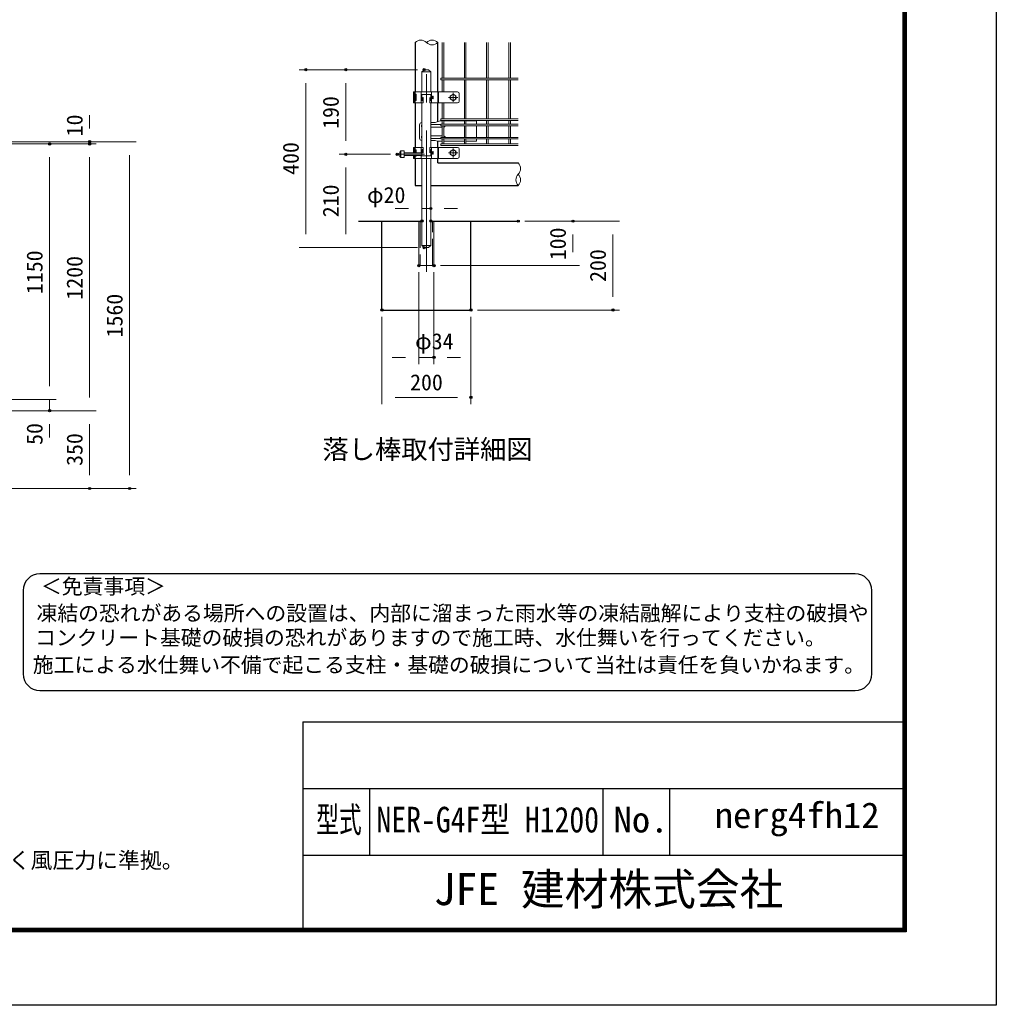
# Model space of a CAD drawing. Units: millimetres, scale not verified, with parts at other scales. Extents: x -6300 to 6300, y -4454 to 4456.
# Drawn here: x 1907 to 6300, y -4454 to -21 of the extents above; entities that cross this region are included whole.
import ezdxf
from ezdxf.enums import TextEntityAlignment as Align

# ---------------------------------------------------------------- set-up
doc = ezdxf.new("R2010")
doc.units = ezdxf.units.MM
doc.header["$LTSCALE"] = 20
doc.header["$PDMODE"] = 32
doc.header["$PDSIZE"] = 10
doc.linetypes.add('DASHED', pattern=[7.5, 6, -1.5])
doc.linetypes.add('USER1', pattern=[50.8, 31.75, -6.35, 6.35, -6.35])
for name, color, linetype, lineweight in [('0-0_D-STR3', 3, 'Continuous', 13), ('0-1_D-BMK', 2, 'USER1', 13), ('0-2_D-STR1', 1, 'Continuous', 25), ('0-3_D-STR4', 7, 'Continuous', 25), ('0-4_D-BGD', 7, 'Continuous', 25), ('0-6_D-STR-DIM', 7, 'Continuous', 13), ('0-8_Defpoints', 8, 'Continuous', 25), ('0-A_D-STR2', 7, 'Continuous', 13), ('0-B_D-TTL-TXT', 7, 'Continuous', 25), ('0-C_D-TTL', 7, 'Continuous', 25)]:
    doc.layers.add(name, color=color, linetype=linetype, lineweight=lineweight)
doc.styles.add('ＭＳ ゴシック', font='')
doc.styles.get('ＭＳ ゴシック').set_extended_font_data('MS Gothic')

msp = doc.modelspace()

# ---------------------------------------------------------------- linework, layer by layer
at = {"layer": '0-0_D-STR3'}
for p, q in [((3716.55, -256.12), (3726.55, -246.12)), ((3716.55, -345.41), (3716.55, -256.12)), ((3756.55, -256.12), (3716.55, -256.12)), ((3726.55, -246.12), (3746.55, -246.12)), ((3746.55, -246.12), (3756.55, -256.12)), ((3756.55, -345.41), (3756.55, -256.12)), ((3678.55, -345.41), (3876.55, -345.41)), ((3678.55, -345.41), (3678.55, -395.41)), ((3713.55, -345.41), (3713.55, -395.41)), ((3759.55, -345.41), (3759.55, -395.41)), ((3790.55, -345.41), (3790.55, -395.41)), ((3884.55, -353.41), (3884.55, -387.41)), ((3678.55, -395.41), (3721.55, -395.41)), ((3713.55, -357.41), (3759.55, -357.41)), ((3715.55, -357.41), (3715.55, -381.91)), ((3716.55, -383.91), (3716.55, -357.41)), ((3716.55, -595.41), (3716.55, -395.41)), ((3720.55, -371.91), (3720.55, -381.91)), ((3721.55, -371.91), (3721.55, -395.41)), ((3751.55, -371.91), (3751.55, -395.41)), ((3751.55, -395.41), (3876.55, -395.41)), ((3752.55, -371.91), (3752.55, -381.91)), ((3756.55, -383.91), (3756.55, -357.41)), ((3756.55, -595.41), (3756.55, -395.41)), ((3757.55, -357.41), (3757.55, -381.91)), ((3763.15, -366.41), (3763.15, -374.41)), ((3767.15, -374.41), (3767.15, -366.41)), ((3716.55, -484.01), (3715.58, -484.01)), ((3775.27, -484.01), (3756.55, -484.01)), ((3798.38, -476.01), (3775.27, -484.01)), ((3807.6, -476.01), (3798.38, -476.01)), ((3907.6, -475.95), (3813.91, -476.01)), ((3952.55, -476.01), (3913.91, -475.95)), ((3952.55, -476.01), (3962.55, -478.01)), ((3962.55, -478.01), (3962.55, -490.61)), ((3705.58, -494.01), (3705.58, -554.01)), ((3800.75, -492.01), (3756.55, -492.01)), ((3807.15, -504.01), (3756.55, -504.01)), ((3814.55, -504.01), (3814.35, -504.01)), ((3962.55, -497.81), (3962.55, -550.21)), ((3716.55, -564.01), (3715.58, -564.01)), ((3807.15, -544.01), (3756.55, -544.01)), ((3800.75, -556.01), (3756.55, -556.01)), ((3775.27, -564.01), (3756.55, -564.01)), ((3785.77, -567.65), (3775.27, -564.01)), ((3785.77, -567.65), (3807.15, -567.65)), ((3814.55, -544.01), (3814.35, -544.01)), ((3814.35, -567.65), (3907.15, -567.59)), ((3914.35, -567.59), (3960.55, -567.65)), ((3962.55, -557.41), (3962.55, -565.65)), ((3616.55, -616.12), (3621.55, -611.12)), ((3616.55, -636.12), (3616.55, -616.12)), ((3621.55, -641.12), (3621.55, -611.12)), ((3636.55, -611.12), (3621.55, -611.12)), ((3636.55, -641.12), (3636.55, -611.12)), ((3716.55, -620.12), (3636.55, -620.12)), ((3678.55, -620.12), (3678.55, -595.41)), ((3678.55, -595.41), (3721.55, -595.41)), ((3713.55, -620.12), (3713.55, -595.41)), ((3715.55, -620.12), (3715.55, -608.91)), ((3716.55, -633.41), (3716.55, -606.91)), ((3720.55, -618.91), (3720.55, -608.91)), ((3721.55, -618.91), (3721.55, -595.41)), ((3751.55, -595.41), (3876.55, -595.41)), ((3751.55, -618.91), (3751.55, -595.41)), ((3752.55, -618.91), (3752.55, -608.91)), ((3756.55, -633.41), (3756.55, -606.91)), ((3757.55, -633.41), (3757.55, -608.91)), ((3759.55, -645.41), (3759.55, -595.41)), ((3763.15, -624.41), (3763.15, -616.41)), ((3767.15, -616.41), (3767.15, -624.41)), ((3790.55, -645.41), (3790.55, -595.41)), ((3884.55, -637.41), (3884.55, -603.41)), ((3621.55, -641.12), (3616.55, -636.12)), ((3636.55, -641.12), (3621.55, -641.12)), ((3716.55, -632.12), (3636.55, -632.12)), ((3678.55, -645.41), (3678.55, -632.12)), ((3678.55, -645.41), (3876.55, -645.41)), ((3713.55, -645.41), (3713.55, -632.12)), ((3713.55, -633.41), (3759.55, -633.41)), ((3715.55, -633.41), (3715.55, -632.12)), ((3716.55, -1036.12), (3716.55, -645.41)), ((3756.55, -1036.12), (3756.55, -645.41)), ((3702.55, -927.01), (3702.55, -1127.01)), ((3770.55, -1127.01), (3770.55, -927.01)), ((3716.55, -1036.12), (3726.55, -1046.12)), ((3756.55, -1036.12), (3716.55, -1036.12)), ((3702.55, -1127.01), (3770.55, -1127.01))]:
    msp.add_line(p, q, dxfattribs=at)
at = {"layer": '0-0_D-STR3', "linetype": 'DASHED'}
for p, q in [((3681.75, -345.41), (3681.75, -395.41)), ((3685.75, -345.41), (3685.75, -395.41)), ((3787.35, -345.41), (3787.35, -395.41)), ((3681.75, -363.41), (3685.75, -363.41)), ((3681.75, -377.41), (3685.75, -377.41)), ((3685.75, -356.41), (3689.75, -356.41)), ((3685.75, -384.41), (3689.75, -384.41)), ((3689.75, -356.41), (3689.75, -384.41)), ((3681.75, -620.12), (3681.75, -595.41)), ((3681.75, -613.41), (3685.75, -613.41)), ((3685.75, -620.12), (3685.75, -595.41)), ((3685.75, -606.41), (3689.75, -606.41)), ((3689.75, -620.12), (3689.75, -606.41)), ((3787.35, -645.41), (3787.35, -595.41)), ((3681.75, -645.41), (3681.75, -632.12)), ((3685.75, -645.41), (3685.75, -632.12)), ((3685.75, -634.41), (3689.75, -634.41)), ((3689.75, -634.41), (3689.75, -632.12)), ((3708.95, -927.01), (3708.95, -1127.01)), ((3764.15, -1127.01), (3764.15, -927.01))]:
    msp.add_line(p, q, dxfattribs=at)
at = {"layer": '0-0_D-STR3'}
for points in [[(3869.55, -362.91), (3856.55, -355.4), (3843.55, -362.91), (3843.55, -377.92), (3856.55, -385.42), (3869.55, -377.92)], [(3869.55, -612.91), (3856.55, -605.4), (3843.55, -612.91), (3843.55, -627.92), (3856.55, -635.42), (3869.55, -627.92)]]:
    msp.add_lwpolyline(points, close=True, dxfattribs=at)
msp.add_lwpolyline([(3726.55, -1046.12), (3746.55, -1046.12), (3756.55, -1036.12)], dxfattribs=at)
for centre in [(3856.55, -370.41), (3856.55, -620.41)]:
    msp.add_circle(centre, 12.5, dxfattribs=at)
for centre, radius, start, end in [((3876.55, -353.41), 8, 0, 90), ((3717.05, -381.91), 3.5, 180, 0), ((3718.05, -381.91), 2.5, 180, 0), ((3721.05, -371.91), 0.5, 0, 180), ((3752.05, -371.91), 0.5, 0, 180), ((3755.05, -381.91), 2.5, 180, 0), ((3756.05, -381.91), 3.5, 180, 0), ((3765.15, -366.41), 2, 0, 180), ((3765.15, -374.41), 2, 180, 0), ((3850.55, -370.41), 9, 141.05756, 218.94244), ((3862.55, -370.41), 9, 321.05756, 38.94244), ((3876.55, -387.41), 8, 270, 0), ((3715.58, -494.01), 10, 90, 180), ((3719.73, -498.01), 6, 121.98985, 238.01015), ((3814.55, -498.01), 6, 270, 1.91021), ((3715.58, -554.01), 10, 180, 270), ((3719.73, -550.01), 6, 121.98985, 238.01015), ((3814.55, -550.01), 6, 358.08979, 90), ((3960.55, -565.65), 2, 270, 0), ((3717.05, -608.91), 3.5, 0, 180), ((3718.05, -608.91), 2.5, 0, 180), ((3721.05, -618.91), 0.5, 180, 0), ((3752.05, -618.91), 0.5, 180, 0), ((3756.05, -608.91), 3.5, 0, 180), ((3755.05, -608.91), 2.5, 0, 180), ((3765.15, -616.41), 2, 0, 180), ((3850.55, -620.41), 9, 141.05756, 218.94244), ((3862.55, -620.41), 9, 321.05756, 38.94244), ((3876.55, -603.41), 8, 0, 90), ((3765.15, -624.41), 2, 180, 0), ((3876.55, -637.41), 8, 270, 0)]:
    msp.add_arc(centre, radius, start, end, dxfattribs=at)
at = {"layer": '0-1_D-BMK'}
for p, q in [((3736.55, -1154.85), (3736.55, -180.42)), ((3856.55, -391.04), (3856.55, -349.79)), ((3877.18, -370.41), (3835.93, -370.41)), ((3877.18, -620.41), (3835.93, -620.41)), ((3856.55, -641.04), (3856.55, -599.79)), ((3605.53, -626.12), (3727.58, -626.12))]:
    msp.add_line(p, q, dxfattribs=at)
at = {"layer": '0-2_D-STR1'}
for p, q in [((3685.75, -123.51), (3685.75, -345.41)), ((3787.35, -345.41), (3787.35, -123.51)), ((3685.75, -395.41), (3685.75, -595.41)), ((3787.35, -479.83), (3787.35, -395.41)), ((3787.35, -595.41), (3787.35, -567.65)), ((3685.75, -645.41), (3685.75, -767.01)), ((3787.35, -665.41), (3787.35, -645.41)), ((3787.35, -665.41), (4149.5, -665.41)), ((3685.75, -767.01), (3716.55, -767.01)), ((3756.55, -767.01), (4149.5, -767.01))]:
    msp.add_line(p, q, dxfattribs=at)
at = {"layer": '0-3_D-STR4'}
for p, q in [((3536.55, -1327.01), (3536.55, -927.01)), ((3936.55, -1327.01), (3936.55, -927.01)), ((3536.55, -1327.01), (3936.55, -1327.01))]:
    msp.add_line(p, q, dxfattribs=at)
at = {"layer": '0-4_D-BGD'}
for p, q in [((3430.3, -927.01), (3708.95, -927.01)), ((3764.15, -927.01), (4149.5, -927.01))]:
    msp.add_line(p, q, dxfattribs=at)
at = {"layer": '0-6_D-STR-DIM'}
for p, q in [((3696.55, -246.12), (3164, -246.12)), ((3696.55, -246.12), (3344, -246.12)), ((3194, -986.12), (3194, -306.12)), ((3374, -566.12), (3374, -306.12)), ((2221.44, -509.74), (2221.44, -449.74)), ((767.64, -569.74), (2431.44, -569.74)), ((767.64, -569.74), (2251.44, -569.74)), ((2221.44, -579.74), (2221.44, -569.74)), ((1508.89, -579.74), (2071.44, -579.74)), ((1508.89, -579.74), (2251.44, -579.74)), ((1508.89, -579.74), (2251.44, -579.74)), ((2041.44, -1669.74), (2041.44, -639.74)), ((2221.44, -1719.74), (2221.44, -639.74)), ((2221.44, -639.74), (2221.44, -699.74)), ((2401.44, -629.74), (2401.44, -2069.74)), ((3575.53, -626.12), (3344, -626.12)), ((3575.53, -626.12), (3344, -626.12)), ((3374, -986.12), (3374, -686.12)), ((3716.55, -896.35), (3716.55, -840.17)), ((3756.55, -896.35), (3756.55, -840.17)), ((3656.55, -870.17), (3596.55, -870.17)), ((3716.55, -870.17), (3756.55, -870.17)), ((3816.55, -870.17), (3876.55, -870.17)), ((4179.5, -927.01), (4425.63, -927.01)), ((4179.5, -927.01), (4605.63, -927.01)), ((4395.63, -1067.01), (4395.63, -987.01)), ((4575.63, -987.01), (4575.63, -1267.01)), ((3696.55, -1046.12), (3164, -1046.12)), ((3696.55, -1046.12), (3344, -1046.12)), ((3800.55, -1127.01), (4425.63, -1127.01)), ((3702.55, -1157.01), (3702.55, -1569.96)), ((3770.55, -1157.01), (3770.55, -1569.96)), ((3966.55, -1327.01), (4605.63, -1327.01)), ((3536.55, -1357.01), (3536.55, -1749.96)), ((3936.55, -1357.01), (3936.55, -1749.96)), ((3642.55, -1539.96), (3582.55, -1539.96)), ((3702.55, -1539.96), (3770.55, -1539.96)), ((3830.55, -1539.96), (3890.55, -1539.96)), ((2041.44, -1669.74), (2041.44, -1609.74)), ((3596.55, -1719.96), (3876.55, -1719.96)), ((1508.89, -1729.74), (2071.44, -1729.74)), ((1508.89, -1729.74), (2071.44, -1729.74)), ((2041.44, -1729.74), (2041.44, -1779.74)), ((958.89, -1779.74), (2251.44, -1779.74)), ((958.89, -1779.74), (2251.44, -1779.74)), ((958.89, -1779.74), (2071.44, -1779.74)), ((2041.44, -1839.74), (2041.44, -1899.74)), ((2221.44, -1839.74), (2221.44, -2069.74)), ((766.04, -2129.74), (2251.44, -2129.74)), ((766.04, -2129.74), (2431.44, -2129.74))]:
    msp.add_line(p, q, dxfattribs=at)
for centre, start, end in [((3711.15, -149.07), 45.18146, 134.81854), ((3761.95, -149.07), 45.18146, 134.81854), ((3761.95, -97.95), 225.18146, 314.81854), ((4123.93, -690.81), 315.18146, 44.81854), ((4175.06, -741.61), 135.18146, 224.81854), ((4123.93, -741.61), 315.18146, 44.81854)]:
    msp.add_arc(centre, 36.03, start, end, dxfattribs=at)
at = {"layer": '0-8_Defpoints'}
for p in [(3194, -246.12), (3374, -246.12), (3726.55, -246.12), (2041.44, -579.74), (2221.44, -569.74), (2221.44, -579.74), (3374, -626.12), (3605.53, -626.12), (3756.55, -870.17), (3716.55, -926.35), (3756.55, -926.35), (4149.5, -927.01), (4395.63, -927.01), (3726.55, -1046.12), (3702.55, -1127.01), (3770.55, -1127.01), (3770.55, -1127.01), (3536.55, -1327.01), (3936.55, -1327.01), (3936.55, -1327.01), (4575.63, -1327.01), (3770.55, -1539.96), (3936.55, -1719.96), (2041.44, -1779.74), (2221.44, -2129.74), (2401.44, -2129.74)]:
    msp.add_point(p, dxfattribs=at)
at = {"layer": '0-A_D-STR2'}
for p, q in [((3807.15, -123.51), (3807.15, -284.41)), ((3814.35, -123.51), (3814.35, -284.41)), ((3907.15, -123.51), (3907.15, -284.41)), ((3914.35, -123.51), (3914.35, -284.41)), ((4007.15, -123.51), (4007.15, -284.41)), ((4014.35, -123.51), (4014.35, -284.41)), ((4107.15, -123.51), (4107.15, -284.41)), ((4114.35, -123.51), (4114.35, -284.41)), ((4149.5, -291.61), (3800.75, -291.61)), ((3807.15, -345.41), (3807.15, -291.61)), ((3814.35, -345.41), (3814.35, -291.61)), ((3907.15, -466.9), (3907.15, -291.61)), ((3914.35, -466.9), (3914.35, -291.61)), ((4007.15, -466.9), (4007.15, -291.61)), ((4014.35, -466.9), (4014.35, -291.61)), ((4107.15, -466.9), (4107.15, -291.61)), ((4114.35, -466.9), (4114.35, -291.61)), ((3807.15, -466.9), (3807.15, -395.41)), ((3814.35, -466.9), (3814.35, -395.41)), ((4149.5, -466.9), (3800.75, -466.9)), ((3800.75, -466.9), (3800.75, -474.1)), ((4149.5, -474.1), (3800.75, -474.1)), ((3807.15, -490.61), (3807.15, -477.16)), ((3814.35, -490.61), (3814.35, -477.16)), ((3907.15, -490.61), (3907.15, -477.16)), ((3914.35, -490.61), (3914.35, -477.16)), ((4007.15, -490.61), (4007.15, -477.16)), ((4014.35, -490.61), (4014.35, -477.16)), ((4107.15, -490.61), (4107.15, -477.16)), ((4114.35, -490.61), (4114.35, -477.16)), ((4149.5, -490.61), (3800.75, -490.61)), ((3800.75, -490.61), (3800.75, -497.81)), ((4149.5, -497.81), (3800.75, -497.81)), ((3807.15, -550.21), (3807.15, -497.81)), ((3814.35, -550.21), (3814.35, -497.81)), ((3907.15, -550.21), (3907.15, -497.81)), ((3914.35, -550.21), (3914.35, -497.81)), ((4007.15, -550.21), (4007.15, -497.81)), ((4014.35, -550.21), (4014.35, -497.81)), ((4107.15, -550.21), (4107.15, -497.81)), ((4114.35, -550.21), (4114.35, -497.81)), ((4149.5, -550.21), (3800.75, -550.21)), ((3800.75, -550.21), (3800.75, -557.41)), ((4149.5, -557.41), (3800.75, -557.41)), ((3807.15, -576.41), (3807.15, -557.41)), ((3814.35, -576.41), (3814.35, -557.41)), ((3907.15, -576.41), (3907.15, -557.41)), ((3914.35, -576.41), (3914.35, -557.41)), ((4007.15, -576.41), (4007.15, -557.41)), ((4014.35, -576.41), (4014.35, -557.41)), ((4107.15, -576.41), (4107.15, -557.41)), ((4114.35, -576.41), (4114.35, -557.41)), ((4149.5, -580.01), (3800.75, -580.01)), ((4010.75, -580.01), (3800.75, -580.01)), ((3800.75, -580.01), (3800.75, -587.21)), ((4149.5, -587.21), (3800.75, -587.21))]:
    msp.add_line(p, q, dxfattribs=at)
msp.add_lwpolyline([(4149.5, -284.41), (3800.75, -284.41), (3800.75, -291.61)], dxfattribs=at)
for centre, radius, start, end in [((3810.75, -477.75), 3.65, 9.32505, 170.67495), ((3910.75, -477.75), 3.65, 9.32505, 170.67495), ((4010.75, -477.75), 3.65, 9.32505, 170.67495), ((4110.75, -477.75), 3.65, 9.32505, 170.67495), ((3810.75, -576.41), 3.6, 180, 0), ((3910.75, -576.41), 3.6, 180, 0), ((4010.75, -576.41), 3.6, 180, 0), ((4110.75, -576.41), 3.6, 180, 0)]:
    msp.add_arc(centre, radius, start, end, dxfattribs=at)
at = {"layer": '0-B_D-TTL-TXT', "color": 2}
for p, q in [((5665.47, -2513.45), (1997.14, -2513.45)), ((1922.14, -2588.45), (1922.14, -2963.45)), ((5740.47, -2963.45), (5740.47, -2588.45)), ((1997.14, -3038.45), (5665.47, -3038.45))]:
    msp.add_line(p, q, dxfattribs=at)
for centre, start, end in [((1997.14, -2588.45), 90, 180), ((5665.47, -2588.45), 0, 90), ((1997.14, -2963.45), 180, 270), ((5665.47, -2963.45), 270, 0)]:
    msp.add_arc(centre, 75, start, end, dxfattribs=at)
at = {"layer": '0-C_D-TTL'}
for p, q in [((3180.27, -3179.22), (3180.27, -4109.22)), ((3180.27, -3179.22), (5880.27, -3179.22)), ((3180.27, -3479.22), (5880.27, -3479.22)), ((3480.27, -3479.22), (3480.27, -3779.22)), ((4530.27, -3479.22), (4530.27, -3779.22)), ((4830.27, -3479.22), (4830.27, -3779.22)), ((3180.27, -3779.22), (5880.27, -3779.22))]:
    msp.add_line(p, q, dxfattribs=at)
at = {"layer": '0-C_D-TTL', "color": 2}
msp.add_lwpolyline([(-6299.73, 4455.78), (6300.27, 4455.78), (6300.27, -4454.22), (-6299.73, -4454.22)], close=True, dxfattribs=at)
at = {"layer": '0-C_D-TTL'}
for points in [[(-5894.73, 4125.78), (5895.27, 4125.78), (5895.27, -4124.22), (-5894.73, -4124.22)], [(-5890.98, 4122.03), (5891.52, 4122.03), (5891.52, -4120.47), (-5890.98, -4120.47)], [(-5887.23, 4118.28), (5887.77, 4118.28), (5887.77, -4116.72), (-5887.23, -4116.72)], [(-5883.48, 4114.53), (5884.02, 4114.53), (5884.02, -4112.97), (-5883.48, -4112.97)], [(-5879.73, 4110.78), (5880.27, 4110.78), (5880.27, -4109.22), (-5879.73, -4109.22)]]:
    msp.add_lwpolyline(points, close=True, dxfattribs=at)

# ---------------------------------------------------------------- texts
at = {"layer": '0-6_D-STR-DIM', "style": 'ＭＳ ゴシック'}
for s, p in [('190', (3363.87, -512.1)), ('10', (2211.31, -545.57)), ('400', (3183.87, -718.87)), ('210', (3363.87, -909.62)), ('100', (4385.51, -1102.99)), ('200', (4565.51, -1200.51)), ('1150', (2031.31, -1255.09)), ('1200', (2211.31, -1280.09)), ('1560', (2391.31, -1450.09)), ('50', (2031.31, -1933.54)), ('350', (2211.31, -2028.05))]:
    msp.add_text(s, height=72.14, rotation=90, dxfattribs=at).set_placement(p, align=Align.BOTTOM_LEFT)
for s, p in [('φ20', (3469.38, -867.12)), ('φ34', (3685.7, -1525.06)), ('200', (3663.05, -1709.83))]:
    msp.add_text(s, height=72.14, dxfattribs=at).set_placement(p, align=Align.BOTTOM_LEFT)
at = {"layer": '0-B_D-TTL-TXT', "style": 'ＭＳ ゴシック'}
for s, height, p in [('落し棒取付詳細図', 86.66, (3268.74, -2022.86)), ('＜免責事項＞ \u3000\u3000', 68.62, (2002.7, -2624.72)), ('凍結の恐れがある場所への設置は、内部に溜まった雨水等の凍結融解により支柱の破損や', 68.62, (1982.42, -2745.47)), ('コンクリート基礎の破損の恐れがありますので施工時、水仕舞いを行ってください。', 68.62, (1976.25, -2855.6)), ('施工による水仕舞い不備で起こる支柱・基礎の破損について当社は責任を負いかねます。 ', 68.62, (1965.76, -2977.84)), ('（設計条件）風荷重：昭和57年改正 建築基準法・同施行令に基づく風圧力に準拠。', 72.14, (-1045.32, -3859.63)), ('JFE 建材株式会社', 144.3, (3768.84, -4046.98))]:
    msp.add_text(s, height=height, dxfattribs=at).set_placement(p, align=Align.BOTTOM_LEFT)
for s, width, p in [('型式', 0.65, (3240.67, -3711.43)), ('NER-G4F型 H1200', 0.85, (3511.9, -3711.43)), ('nerg4fh12', 1.05, (5033.27, -3691.43)), ('No.', 1.05, (4578.27, -3711.43))]:
    msp.add_text(s, height=115.4, dxfattribs=dict(at, width=width)).set_placement(p, align=Align.BOTTOM_LEFT)

doc.saveas('drawing.dxf')
